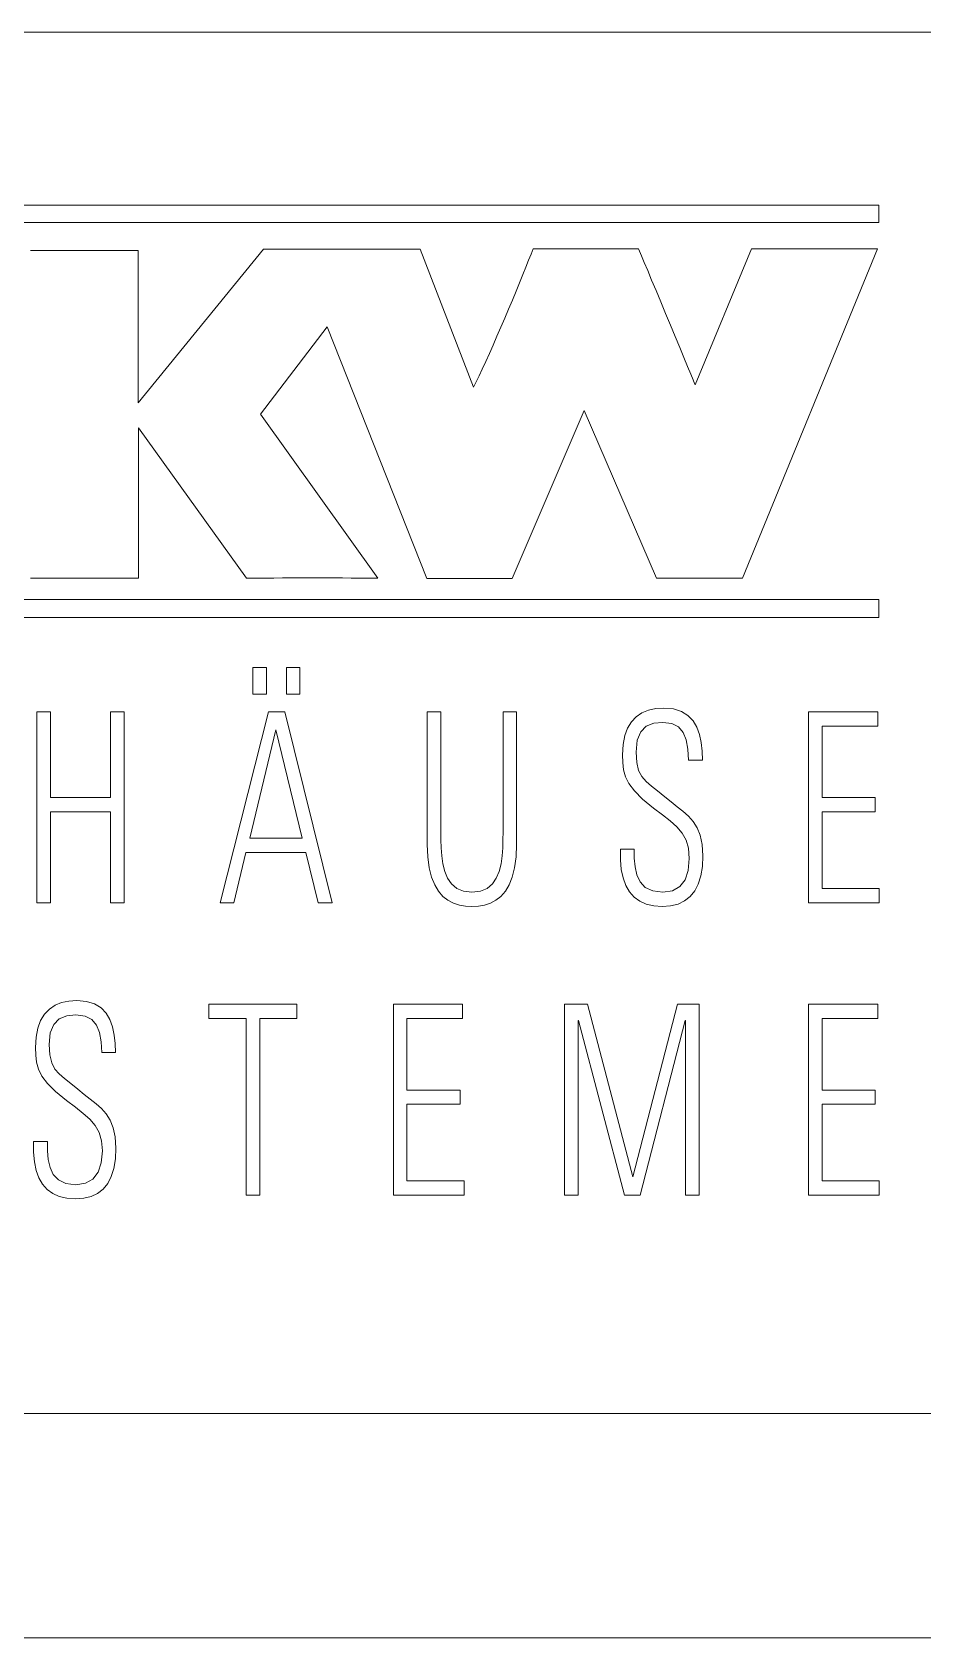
# Model space of a CAD drawing. Header units: millimetres. Extents: x 0 to 594, y 0 to 420.
# Drawn here: x 470.22 to 489.28, y 0.2 to 34.55 of the extents above; entities that cross this region are included whole.
import ezdxf

# ---------------------------------------------------------------- set-up
doc = ezdxf.new("R2010")
doc.units = ezdxf.units.MM
doc.linetypes.add('SLD-Durchgehend', pattern=[0])

msp = doc.modelspace()

# ---------------------------------------------------------------- linework, layer by layer
at = {"color": 7, "linetype": 'SLD-Durchgehend', "lineweight": 0}
for p, q in [((458.59875, 34.55), (492.59875, 34.55)), ((462.46125, 30.85), (488.33625, 30.85)), ((462.46125, 30.85), (488.33625, 30.85)), ((488.33625, 30.85), (488.33625, 30.475)), ((488.33625, 30.85), (488.33625, 30.475)), ((488.33625, 30.475), (462.46125, 30.475)), ((488.33625, 30.475), (462.46125, 30.475)), ((472.49125, 26.62), (475.17125, 29.91)), ((472.49125, 26.62), (475.17125, 29.91)), ((475.17125, 29.91), (478.52625, 29.91)), ((475.17125, 29.91), (478.52625, 29.91)), ((478.52625, 29.91), (479.66625, 26.955)), ((478.52625, 29.91), (479.66625, 26.955)), ((480.89696, 29.80177), (480.94125, 29.915)), ((480.89696, 29.80177), (480.94125, 29.915)), ((480.94125, 29.915), (483.19625, 29.915)), ((480.94125, 29.915), (483.19625, 29.915)), ((483.19625, 29.915), (483.2177, 29.86409)), ((483.19625, 29.915), (483.2177, 29.86409)), ((484.40625, 27.005), (485.61125, 29.915)), ((484.40625, 27.005), (485.61125, 29.915)), ((488.30625, 29.915), (485.42125, 22.87)), ((488.30625, 29.915), (485.42125, 22.87)), ((485.61125, 29.915), (488.30625, 29.915)), ((485.61125, 29.915), (488.30625, 29.915)), ((470.19125, 29.875), (472.49125, 29.875)), ((470.19125, 29.875), (472.49125, 29.875)), ((472.49125, 29.875), (472.49125, 29.67253)), ((472.49125, 29.875), (472.49125, 29.67253)), ((472.49125, 29.67253), (472.49125, 29.47901)), ((472.49125, 29.67253), (472.49125, 29.47901)), ((480.78535, 29.52282), (480.84469, 29.67028)), ((480.78535, 29.52282), (480.84469, 29.67028)), ((480.84469, 29.67028), (480.89696, 29.80177)), ((480.84469, 29.67028), (480.89696, 29.80177)), ((483.2177, 29.86409), (483.25904, 29.76517)), ((483.2177, 29.86409), (483.25904, 29.76517)), ((483.25904, 29.76517), (483.31754, 29.62485)), ((483.25904, 29.76517), (483.31754, 29.62485)), ((483.31754, 29.62485), (483.39046, 29.4497)), ((483.31754, 29.62485), (483.39046, 29.4497)), ((472.49125, 29.47901), (472.49125, 29.29322)), ((472.49125, 29.47901), (472.49125, 29.29322)), ((472.49125, 29.29322), (472.49125, 29.11394)), ((472.49125, 29.29322), (472.49125, 29.11394)), ((480.64911, 29.18918), (480.71985, 29.36169)), ((480.64911, 29.18918), (480.71985, 29.36169)), ((480.71985, 29.36169), (480.78535, 29.52282)), ((480.71985, 29.36169), (480.78535, 29.52282)), ((483.39046, 29.4497), (483.47507, 29.24633)), ((483.39046, 29.4497), (483.47507, 29.24633)), ((483.47507, 29.24633), (483.56864, 29.02134)), ((483.47507, 29.24633), (483.56864, 29.02134)), ((472.49125, 29.11394), (472.49125, 28.93995)), ((472.49125, 29.11394), (472.49125, 28.93995)), ((472.49125, 28.93995), (472.49125, 28.77003)), ((472.49125, 28.93995), (472.49125, 28.77003)), ((480.49552, 28.81921), (480.57403, 29.00759)), ((480.49552, 28.81921), (480.57403, 29.00759)), ((480.57403, 29.00759), (480.64911, 29.18918)), ((480.57403, 29.00759), (480.64911, 29.18918)), ((483.56864, 29.02134), (483.66841, 28.78131)), ((483.56864, 29.02134), (483.66841, 28.78131)), ((472.49125, 28.77003), (472.49125, 28.60295)), ((472.49125, 28.77003), (472.49125, 28.60295)), ((472.49125, 28.60295), (472.49125, 28.4375)), ((472.49125, 28.60295), (472.49125, 28.4375)), ((480.33188, 28.43125), (480.4145, 28.62633)), ((480.33188, 28.43125), (480.4145, 28.62633)), ((480.4145, 28.62633), (480.49552, 28.81921)), ((480.4145, 28.62633), (480.49552, 28.81921)), ((483.66841, 28.78131), (483.77167, 28.53284)), ((483.66841, 28.78131), (483.77167, 28.53284)), ((483.77167, 28.53284), (483.87568, 28.28252)), ((483.77167, 28.53284), (483.87568, 28.28252)), ((472.49125, 28.4375), (472.49125, 28.27245)), ((472.49125, 28.4375), (472.49125, 28.27245)), ((472.49125, 28.27245), (472.49125, 28.10658)), ((472.49125, 28.27245), (472.49125, 28.10658)), ((476.53125, 28.245), (475.11125, 26.375)), ((476.53125, 28.245), (475.11125, 26.375)), ((478.66625, 22.86), (476.53125, 28.245)), ((478.66625, 22.86), (476.53125, 28.245)), ((480.16545, 28.04366), (480.24856, 28.23626)), ((480.16545, 28.04366), (480.24856, 28.23626)), ((480.24856, 28.23626), (480.33188, 28.43125)), ((480.24856, 28.23626), (480.33188, 28.43125)), ((483.87568, 28.28252), (483.97769, 28.03696)), ((483.87568, 28.28252), (483.97769, 28.03696)), ((472.49125, 28.10658), (472.49125, 27.93867)), ((472.49125, 28.10658), (472.49125, 27.93867)), ((472.49125, 27.93867), (472.49125, 27.7675)), ((472.49125, 27.93867), (472.49125, 27.7675)), ((480.00353, 27.67479), (480.08347, 27.85574)), ((480.00353, 27.67479), (480.08347, 27.85574)), ((480.08347, 27.85574), (480.16545, 28.04366)), ((480.08347, 27.85574), (480.16545, 28.04366)), ((483.97769, 28.03696), (484.07498, 27.80274)), ((483.97769, 28.03696), (484.07498, 27.80274)), ((472.49125, 27.7675), (472.49125, 27.59185)), ((472.49125, 27.7675), (472.49125, 27.59185)), ((472.49125, 27.59185), (472.49125, 27.41049)), ((472.49125, 27.59185), (472.49125, 27.41049)), ((479.85341, 27.34301), (479.92654, 27.50312)), ((479.85341, 27.34301), (479.92654, 27.50312)), ((479.92654, 27.50312), (480.00353, 27.67479)), ((479.92654, 27.50312), (480.00353, 27.67479)), ((484.07498, 27.80274), (484.1648, 27.58647)), ((484.07498, 27.80274), (484.1648, 27.58647)), ((484.1648, 27.58647), (484.24443, 27.39472)), ((484.1648, 27.58647), (484.24443, 27.39472)), ((472.49125, 27.41049), (472.49125, 27.22221)), ((472.49125, 27.41049), (472.49125, 27.22221)), ((472.49125, 27.22221), (472.49125, 27.02579)), ((472.49125, 27.22221), (472.49125, 27.02579)), ((479.72235, 27.06665), (479.78504, 27.19675)), ((479.72235, 27.06665), (479.78504, 27.19675)), ((479.78504, 27.19675), (479.85341, 27.34301)), ((479.78504, 27.19675), (479.85341, 27.34301)), ((484.24443, 27.39472), (484.31112, 27.23411)), ((484.24443, 27.39472), (484.31112, 27.23411)), ((484.31112, 27.23411), (484.36215, 27.11122)), ((484.31112, 27.23411), (484.36215, 27.11122)), ((472.49125, 27.02579), (472.49125, 26.82)), ((472.49125, 27.02579), (472.49125, 26.82)), ((472.49125, 26.82), (472.49459, 26.75926)), ((472.49125, 26.82), (472.49459, 26.75926)), ((479.66625, 26.955), (479.72235, 27.06665)), ((479.66625, 26.955), (479.72235, 27.06665)), ((484.36215, 27.11122), (484.39477, 27.03265)), ((484.36215, 27.11122), (484.39477, 27.03265)), ((484.39477, 27.03265), (484.40625, 27.005)), ((484.39477, 27.03265), (484.40625, 27.005)), ((472.49459, 26.68074), (472.49125, 26.62)), ((472.49459, 26.68074), (472.49125, 26.62)), ((472.49459, 26.75926), (472.49459, 26.68074)), ((472.49459, 26.75926), (472.49459, 26.68074)), ((482.03125, 26.455), (480.49125, 22.86)), ((482.03125, 26.455), (480.49125, 22.86)), ((483.58125, 22.87), (482.03125, 26.455)), ((483.58125, 22.87), (482.03125, 26.455)), ((475.11125, 26.375), (477.62125, 22.87)), ((475.11125, 26.375), (477.62125, 22.87)), ((474.80625, 22.87), (472.49625, 26.085)), ((472.49625, 26.085), (472.49625, 26.02166)), ((474.80625, 22.87), (472.49625, 26.085)), ((472.49625, 26.085), (472.49625, 26.02166)), ((472.49625, 26.02166), (472.49625, 25.87833)), ((472.49625, 26.02166), (472.49625, 25.87833)), ((472.49625, 25.87833), (472.49625, 25.725)), ((472.49625, 25.87833), (472.49625, 25.725)), ((472.49625, 25.725), (472.49625, 22.87)), ((472.49625, 25.725), (472.49625, 22.87)), ((472.49625, 22.87), (470.19125, 22.87)), ((472.49625, 22.87), (470.19125, 22.87)), ((475.00582, 22.87093), (474.80625, 22.87)), ((475.00582, 22.87093), (474.80625, 22.87)), ((475.20096, 22.87173), (475.00582, 22.87093)), ((475.20096, 22.87173), (475.00582, 22.87093)), ((475.39229, 22.8724), (475.20096, 22.87173)), ((475.39229, 22.8724), (475.20096, 22.87173)), ((475.58045, 22.87293), (475.39229, 22.8724)), ((475.58045, 22.87293), (475.39229, 22.8724)), ((475.76607, 22.87333), (475.58045, 22.87293)), ((475.76607, 22.87333), (475.58045, 22.87293)), ((475.94977, 22.8736), (475.76607, 22.87333)), ((475.94977, 22.8736), (475.76607, 22.87333)), ((476.1322, 22.87373), (475.94977, 22.8736)), ((476.1322, 22.87373), (475.94977, 22.8736)), ((476.31397, 22.87373), (476.1322, 22.87373)), ((476.31397, 22.87373), (476.1322, 22.87373)), ((476.49573, 22.8736), (476.31397, 22.87373)), ((476.49573, 22.8736), (476.31397, 22.87373)), ((476.6781, 22.87333), (476.49573, 22.8736)), ((476.6781, 22.87333), (476.49573, 22.8736)), ((476.86172, 22.87293), (476.6781, 22.87333)), ((476.86172, 22.87293), (476.6781, 22.87333)), ((477.04721, 22.8724), (476.86172, 22.87293)), ((477.04721, 22.8724), (476.86172, 22.87293)), ((477.23521, 22.87173), (477.04721, 22.8724)), ((477.23521, 22.87173), (477.04721, 22.8724)), ((477.42635, 22.87093), (477.23521, 22.87173)), ((477.42635, 22.87093), (477.23521, 22.87173)), ((477.62125, 22.87), (477.42635, 22.87093)), ((477.62125, 22.87), (477.42635, 22.87093)), ((480.49125, 22.86), (478.66625, 22.86)), ((480.49125, 22.86), (478.66625, 22.86)), ((485.42125, 22.87), (483.58125, 22.87)), ((485.42125, 22.87), (483.58125, 22.87)), ((462.46125, 22.41), (488.33625, 22.41)), ((462.46125, 22.41), (488.33625, 22.41)), ((488.33625, 22.41), (488.33625, 22.03)), ((488.33625, 22.41), (488.33625, 22.03)), ((488.33625, 22.03), (462.46125, 22.03)), ((488.33625, 22.03), (462.46125, 22.03)), ((475.23625, 20.955), (474.94625, 20.955)), ((474.94625, 20.955), (474.94625, 20.385)), ((475.23625, 20.955), (474.94625, 20.955)), ((474.94625, 20.955), (474.94625, 20.385)), ((475.23625, 20.385), (475.23625, 20.955)), ((475.23625, 20.385), (475.23625, 20.955)), ((475.95125, 20.955), (475.66125, 20.955)), ((475.66125, 20.955), (475.66125, 20.385)), ((475.95125, 20.955), (475.66125, 20.955)), ((475.66125, 20.955), (475.66125, 20.385)), ((475.95125, 20.385), (475.95125, 20.955)), ((475.95125, 20.385), (475.95125, 20.955)), ((474.94625, 20.385), (475.23625, 20.385)), ((474.94625, 20.385), (475.23625, 20.385)), ((475.66125, 20.385), (475.95125, 20.385)), ((475.66125, 20.385), (475.95125, 20.385)), ((470.61625, 20.01), (470.32625, 20.01)), ((470.32625, 20.01), (470.32625, 15.925)), ((470.61625, 20.01), (470.32625, 20.01)), ((470.32625, 20.01), (470.32625, 15.925)), ((470.61625, 18.175), (470.61625, 20.01)), ((470.61625, 18.175), (470.61625, 20.01)), ((472.19125, 20.01), (471.90125, 20.01)), ((471.90125, 20.01), (471.90125, 18.175)), ((472.19125, 20.01), (471.90125, 20.01)), ((471.90125, 20.01), (471.90125, 18.175)), ((472.19125, 15.925), (472.19125, 20.01)), ((472.19125, 15.925), (472.19125, 20.01)), ((475.28125, 20.01), (474.24625, 15.925)), ((475.28125, 20.01), (474.24625, 15.925)), ((475.62625, 20.01), (475.28125, 20.01)), ((475.62625, 20.01), (475.28125, 20.01)), ((476.64125, 15.925), (475.62625, 20.01)), ((476.64125, 15.925), (475.62625, 20.01)), ((478.96625, 20.01), (478.67625, 20.01)), ((478.67625, 20.01), (478.67625, 17.175)), ((478.96625, 20.01), (478.67625, 20.01)), ((478.67625, 20.01), (478.67625, 17.175)), ((478.96625, 17.44), (478.96625, 20.01)), ((478.96625, 17.44), (478.96625, 20.01)), ((480.58625, 20.01), (480.29625, 20.01)), ((480.29625, 20.01), (480.29625, 17.44)), ((480.58625, 20.01), (480.29625, 20.01)), ((480.29625, 20.01), (480.29625, 17.44)), ((480.58625, 17.175), (480.58625, 20.01)), ((480.58625, 17.175), (480.58625, 20.01)), ((483.26792, 19.9874), (483.14539, 19.90509)), ((483.26792, 19.9874), (483.14539, 19.90509)), ((483.40823, 20.04503), (483.26792, 19.9874)), ((483.40823, 20.04503), (483.26792, 19.9874)), ((483.56483, 20.07891), (483.40823, 20.04503)), ((483.56483, 20.07891), (483.40823, 20.04503)), ((483.73625, 20.09), (483.56483, 20.07891)), ((483.73625, 20.09), (483.56483, 20.07891)), ((483.94364, 20.07118), (483.73625, 20.09)), ((483.94364, 20.07118), (483.73625, 20.09)), ((484.11461, 20.01727), (483.94364, 20.07118)), ((484.11461, 20.01727), (483.94364, 20.07118)), ((484.25236, 19.93203), (484.11461, 20.01727)), ((484.25236, 19.93203), (484.11461, 20.01727)), ((484.36012, 19.81927), (484.25236, 19.93203)), ((484.36012, 19.81927), (484.25236, 19.93203)), ((486.83125, 20.01), (486.83125, 15.925)), ((488.31125, 20.01), (486.83125, 20.01)), ((486.83125, 20.01), (486.83125, 15.925)), ((488.31125, 20.01), (486.83125, 20.01)), ((488.31125, 19.705), (488.31125, 20.01)), ((488.31125, 19.705), (488.31125, 20.01)), ((474.88125, 17.305), (475.43874, 19.62536)), ((474.88125, 17.305), (475.43874, 19.62536)), ((475.43874, 19.62536), (476.00125, 17.305)), ((475.43874, 19.62536), (476.00125, 17.305)), ((482.95959, 19.66259), (482.89928, 19.50052)), ((482.95959, 19.66259), (482.89928, 19.50052)), ((483.04212, 19.79713), (482.95959, 19.66259)), ((483.04212, 19.79713), (482.95959, 19.66259)), ((483.14539, 19.90509), (483.04212, 19.79713)), ((483.14539, 19.90509), (483.04212, 19.79713)), ((483.16697, 19.40036), (483.24141, 19.58088)), ((483.16697, 19.40036), (483.24141, 19.58088)), ((483.24141, 19.58088), (483.36049, 19.69972)), ((483.24141, 19.58088), (483.36049, 19.69972)), ((483.36049, 19.69972), (483.52013, 19.76504)), ((483.36049, 19.69972), (483.52013, 19.76504)), ((483.52013, 19.76504), (483.71625, 19.785)), ((483.52013, 19.76504), (483.71625, 19.785)), ((483.71625, 19.785), (483.90908, 19.76007)), ((483.71625, 19.785), (483.90908, 19.76007)), ((483.90908, 19.76007), (484.05218, 19.68722)), ((483.90908, 19.76007), (484.05218, 19.68722)), ((484.05218, 19.68722), (484.1525, 19.56937)), ((484.05218, 19.68722), (484.1525, 19.56937)), ((484.44109, 19.68276), (484.36012, 19.81927)), ((484.44109, 19.68276), (484.36012, 19.81927)), ((484.49847, 19.52629), (484.44109, 19.68276)), ((484.49847, 19.52629), (484.44109, 19.68276)), ((487.12125, 18.175), (487.12125, 19.705)), ((487.12125, 19.705), (488.31125, 19.705)), ((487.12125, 18.175), (487.12125, 19.705)), ((487.12125, 19.705), (488.31125, 19.705)), ((482.86267, 19.30997), (482.85125, 19.09)), ((482.86267, 19.30997), (482.85125, 19.09)), ((482.89928, 19.50052), (482.86267, 19.30997)), ((482.89928, 19.50052), (482.86267, 19.30997)), ((483.14125, 19.15), (483.16697, 19.40036)), ((483.14125, 19.15), (483.16697, 19.40036)), ((484.1525, 19.56937), (484.21699, 19.40944)), ((484.1525, 19.56937), (484.21699, 19.40944)), ((484.21699, 19.40944), (484.2526, 19.21034)), ((484.21699, 19.40944), (484.2526, 19.21034)), ((484.53549, 19.35365), (484.49847, 19.52629)), ((484.53549, 19.35365), (484.49847, 19.52629)), ((484.55535, 19.16863), (484.53549, 19.35365)), ((484.55535, 19.16863), (484.53549, 19.35365)), ((482.85125, 19.09), (482.85634, 18.9232)), ((482.85125, 19.09), (482.85634, 18.9232)), ((482.85634, 18.9232), (482.8742, 18.76953)), ((482.85634, 18.9232), (482.8742, 18.76953)), ((483.15564, 18.92392), (483.14125, 19.15)), ((483.15564, 18.92392), (483.14125, 19.15)), ((483.19758, 18.75382), (483.15564, 18.92392)), ((483.19758, 18.75382), (483.15564, 18.92392)), ((484.2526, 19.21034), (484.26625, 18.975)), ((484.2526, 19.21034), (484.26625, 18.975)), ((484.26625, 18.975), (484.56125, 18.975)), ((484.26625, 18.975), (484.56125, 18.975)), ((484.56125, 18.975), (484.55535, 19.16863)), ((484.56125, 18.975), (484.55535, 19.16863)), ((482.8742, 18.76953), (482.91514, 18.62189)), ((482.8742, 18.76953), (482.91514, 18.62189)), ((482.91514, 18.62189), (482.9895, 18.4732)), ((482.91514, 18.62189), (482.9895, 18.4732)), ((483.26523, 18.62404), (483.19758, 18.75382)), ((483.26523, 18.62404), (483.19758, 18.75382)), ((483.35676, 18.51892), (483.26523, 18.62404)), ((483.35676, 18.51892), (483.26523, 18.62404)), ((482.9895, 18.4732), (483.10759, 18.31638)), ((482.9895, 18.4732), (483.10759, 18.31638)), ((483.10759, 18.31638), (483.27974, 18.14434)), ((483.10759, 18.31638), (483.27974, 18.14434)), ((483.47033, 18.42281), (483.35676, 18.51892)), ((483.47033, 18.42281), (483.35676, 18.51892)), ((483.60411, 18.32006), (483.47033, 18.42281)), ((483.60411, 18.32006), (483.47033, 18.42281)), ((483.75625, 18.195), (483.60411, 18.32006)), ((483.75625, 18.195), (483.60411, 18.32006)), ((471.90125, 18.175), (470.61625, 18.175)), ((471.90125, 18.175), (470.61625, 18.175)), ((470.61625, 15.925), (470.61625, 17.87)), ((470.61625, 17.87), (471.90125, 17.87)), ((470.61625, 15.925), (470.61625, 17.87)), ((470.61625, 17.87), (471.90125, 17.87)), ((471.90125, 17.87), (471.90125, 15.925)), ((471.90125, 17.87), (471.90125, 15.925)), ((483.27974, 18.14434), (483.51625, 17.95)), ((483.27974, 18.14434), (483.51625, 17.95)), ((483.51625, 17.95), (483.70662, 17.80622)), ((483.51625, 17.95), (483.70662, 17.80622)), ((483.88955, 18.08166), (483.75625, 18.195)), ((483.88955, 18.08166), (483.75625, 18.195)), ((484.02042, 17.97976), (483.88955, 18.08166)), ((484.02042, 17.97976), (483.88955, 18.08166)), ((484.14533, 17.88148), (484.02042, 17.97976)), ((484.14533, 17.88148), (484.02042, 17.97976)), ((484.26072, 17.779), (484.14533, 17.88148)), ((484.26072, 17.779), (484.14533, 17.88148)), ((488.25625, 18.175), (487.12125, 18.175)), ((488.25625, 18.175), (487.12125, 18.175)), ((487.12125, 16.23), (487.12125, 17.87)), ((487.12125, 17.87), (488.25625, 17.87)), ((487.12125, 16.23), (487.12125, 17.87)), ((487.12125, 17.87), (488.25625, 17.87)), ((488.25625, 17.87), (488.25625, 18.175)), ((488.25625, 17.87), (488.25625, 18.175)), ((483.70662, 17.80622), (483.87345, 17.67653)), ((483.70662, 17.80622), (483.87345, 17.67653)), ((483.87345, 17.67653), (484.01466, 17.55051)), ((483.87345, 17.67653), (484.01466, 17.55051)), ((484.01466, 17.55051), (484.12815, 17.41775)), ((484.01466, 17.55051), (484.12815, 17.41775)), ((484.36308, 17.66451), (484.26072, 17.779)), ((484.36308, 17.66451), (484.26072, 17.779)), ((484.44885, 17.53018), (484.36308, 17.66451)), ((484.44885, 17.53018), (484.36308, 17.66451)), ((484.51449, 17.3682), (484.44885, 17.53018)), ((484.51449, 17.3682), (484.44885, 17.53018)), ((476.00125, 17.305), (474.88125, 17.305)), ((476.00125, 17.305), (474.88125, 17.305)), ((478.96692, 17.27509), (478.96625, 17.44)), ((478.96692, 17.27509), (478.96625, 17.44)), ((478.97157, 17.10232), (478.96692, 17.27509)), ((478.97157, 17.10232), (478.96692, 17.27509)), ((480.29559, 17.27509), (480.29093, 17.10232)), ((480.29559, 17.27509), (480.29093, 17.10232)), ((480.29625, 17.44), (480.29559, 17.27509)), ((480.29625, 17.44), (480.29559, 17.27509)), ((484.12815, 17.41775), (484.21181, 17.26785)), ((484.12815, 17.41775), (484.21181, 17.26785)), ((484.21181, 17.26785), (484.26354, 17.09041)), ((484.21181, 17.26785), (484.26354, 17.09041)), ((484.55647, 17.17075), (484.51449, 17.3682)), ((484.55647, 17.17075), (484.51449, 17.3682)), ((474.53625, 15.925), (474.79625, 17)), ((474.53625, 15.925), (474.79625, 17)), ((474.79625, 17), (476.07625, 17)), ((474.79625, 17), (476.07625, 17)), ((476.07625, 17), (476.34125, 15.925)), ((476.07625, 17), (476.34125, 15.925)), ((478.67625, 17.175), (478.687, 16.90623)), ((478.67625, 17.175), (478.687, 16.90623)), ((478.687, 16.90623), (478.7181, 16.67386)), ((478.687, 16.90623), (478.7181, 16.67386)), ((478.98421, 16.92763), (478.97157, 17.10232)), ((478.98421, 16.92763), (478.97157, 17.10232)), ((479.00881, 16.75696), (478.98421, 16.92763)), ((479.00881, 16.75696), (478.98421, 16.92763)), ((480.2783, 16.92763), (480.25369, 16.75696)), ((480.2783, 16.92763), (480.25369, 16.75696)), ((480.29093, 17.10232), (480.2783, 16.92763)), ((480.29093, 17.10232), (480.2783, 16.92763)), ((480.5444, 16.67386), (480.5755, 16.90623)), ((480.5444, 16.67386), (480.5755, 16.90623)), ((480.5755, 16.90623), (480.58625, 17.175)), ((480.5755, 16.90623), (480.58625, 17.175)), ((483.10125, 17.075), (482.80625, 17.075)), ((482.80625, 17.075), (482.80674, 16.84616)), ((483.10125, 17.075), (482.80625, 17.075)), ((482.80625, 17.075), (482.80674, 16.84616)), ((482.80674, 16.84616), (482.82637, 16.63988)), ((482.80674, 16.84616), (482.82637, 16.63988)), ((483.10462, 16.88049), (483.10125, 17.075)), ((483.10462, 16.88049), (483.10125, 17.075)), ((483.12084, 16.69264), (483.10462, 16.88049)), ((483.12084, 16.69264), (483.10462, 16.88049)), ((484.28125, 16.875), (484.25897, 16.61912)), ((484.28125, 16.875), (484.25897, 16.61912)), ((484.26354, 17.09041), (484.28125, 16.875)), ((484.26354, 17.09041), (484.28125, 16.875)), ((484.57125, 16.93), (484.55647, 17.17075)), ((484.57125, 16.93), (484.55647, 17.17075)), ((484.56018, 16.70053), (484.57125, 16.93)), ((484.56018, 16.70053), (484.57125, 16.93)), ((478.7181, 16.67386), (478.76784, 16.47562)), ((478.7181, 16.67386), (478.76784, 16.47562)), ((479.04938, 16.59625), (479.00881, 16.75696)), ((479.04938, 16.59625), (479.00881, 16.75696)), ((479.10989, 16.45144), (479.04938, 16.59625)), ((479.10989, 16.45144), (479.04938, 16.59625)), ((480.21313, 16.59625), (480.15261, 16.45144)), ((480.21313, 16.59625), (480.15261, 16.45144)), ((480.25369, 16.75696), (480.21313, 16.59625)), ((480.25369, 16.75696), (480.21313, 16.59625)), ((480.49466, 16.47562), (480.5444, 16.67386)), ((480.49466, 16.47562), (480.5444, 16.67386)), ((482.82637, 16.63988), (482.86538, 16.45652)), ((482.82637, 16.63988), (482.86538, 16.45652)), ((483.15911, 16.51991), (483.12084, 16.69264)), ((483.15911, 16.51991), (483.12084, 16.69264)), ((483.2286, 16.3708), (483.15911, 16.51991)), ((483.2286, 16.3708), (483.15911, 16.51991)), ((484.25897, 16.61912), (484.19181, 16.41676)), ((484.25897, 16.61912), (484.19181, 16.41676)), ((484.47236, 16.32426), (484.52714, 16.49867)), ((484.47236, 16.32426), (484.52714, 16.49867)), ((484.52714, 16.49867), (484.56018, 16.70053)), ((484.52714, 16.49867), (484.56018, 16.70053)), ((478.76784, 16.47562), (478.83451, 16.30923)), ((478.76784, 16.47562), (478.83451, 16.30923)), ((478.83451, 16.30923), (478.91639, 16.17241)), ((478.83451, 16.30923), (478.91639, 16.17241)), ((478.91639, 16.17241), (479.01177, 16.06288)), ((478.91639, 16.17241), (479.01177, 16.06288)), ((479.19435, 16.32847), (479.10989, 16.45144)), ((479.19435, 16.32847), (479.10989, 16.45144)), ((479.30673, 16.23328), (479.19435, 16.32847)), ((479.30673, 16.23328), (479.19435, 16.32847)), ((479.45104, 16.17181), (479.30673, 16.23328)), ((479.45104, 16.17181), (479.30673, 16.23328)), ((479.63125, 16.15), (479.45104, 16.17181)), ((479.63125, 16.15), (479.45104, 16.17181)), ((479.81147, 16.17181), (479.63125, 16.15)), ((479.81147, 16.17181), (479.63125, 16.15)), ((479.95577, 16.23328), (479.81147, 16.17181)), ((479.95577, 16.23328), (479.81147, 16.17181)), ((480.06816, 16.32847), (479.95577, 16.23328)), ((480.06816, 16.32847), (479.95577, 16.23328)), ((480.15261, 16.45144), (480.06816, 16.32847)), ((480.15261, 16.45144), (480.06816, 16.32847)), ((480.25073, 16.06288), (480.34611, 16.17241)), ((480.25073, 16.06288), (480.34611, 16.17241)), ((480.34611, 16.17241), (480.428, 16.30923)), ((480.34611, 16.17241), (480.428, 16.30923)), ((480.428, 16.30923), (480.49466, 16.47562)), ((480.428, 16.30923), (480.49466, 16.47562)), ((482.86538, 16.45652), (482.92401, 16.29644)), ((482.86538, 16.45652), (482.92401, 16.29644)), ((482.92401, 16.29644), (483.0025, 16.16)), ((482.92401, 16.29644), (483.0025, 16.16)), ((483.0025, 16.16), (483.10109, 16.04756)), ((483.0025, 16.16), (483.10109, 16.04756)), ((483.3385, 16.25379), (483.2286, 16.3708)), ((483.3385, 16.25379), (483.2286, 16.3708)), ((483.49799, 16.17736), (483.3385, 16.25379)), ((483.49799, 16.17736), (483.3385, 16.25379)), ((483.71625, 16.15), (483.49799, 16.17736)), ((483.71625, 16.15), (483.49799, 16.17736)), ((483.92093, 16.18028), (483.71625, 16.15)), ((483.92093, 16.18028), (483.71625, 16.15)), ((484.07929, 16.26984), (483.92093, 16.18028)), ((484.07929, 16.26984), (483.92093, 16.18028)), ((484.19181, 16.41676), (484.07929, 16.26984)), ((484.19181, 16.41676), (484.07929, 16.26984)), ((484.29862, 16.05712), (484.39611, 16.17713)), ((484.29862, 16.05712), (484.39611, 16.17713)), ((484.39611, 16.17713), (484.47236, 16.32426)), ((484.39611, 16.17713), (484.47236, 16.32426)), ((488.34125, 16.23), (487.12125, 16.23)), ((488.34125, 16.23), (487.12125, 16.23)), ((488.34125, 15.925), (488.34125, 16.23)), ((488.34125, 15.925), (488.34125, 16.23)), ((470.32625, 15.925), (470.61625, 15.925)), ((470.32625, 15.925), (470.61625, 15.925)), ((471.90125, 15.925), (472.19125, 15.925)), ((471.90125, 15.925), (472.19125, 15.925)), ((474.24625, 15.925), (474.53625, 15.925)), ((474.24625, 15.925), (474.53625, 15.925)), ((476.34125, 15.925), (476.64125, 15.925)), ((476.34125, 15.925), (476.64125, 15.925)), ((479.01177, 16.06288), (479.11895, 15.97837)), ((479.01177, 16.06288), (479.11895, 15.97837)), ((479.11895, 15.97837), (479.23619, 15.91661)), ((479.11895, 15.97837), (479.23619, 15.91661)), ((479.23619, 15.91661), (479.3618, 15.87531)), ((479.23619, 15.91661), (479.3618, 15.87531)), ((479.3618, 15.87531), (479.49406, 15.8522)), ((479.3618, 15.87531), (479.49406, 15.8522)), ((479.49406, 15.8522), (479.63125, 15.845)), ((479.49406, 15.8522), (479.63125, 15.845)), ((479.63125, 15.845), (479.76845, 15.8522)), ((479.63125, 15.845), (479.76845, 15.8522)), ((479.76845, 15.8522), (479.9007, 15.87531)), ((479.76845, 15.8522), (479.9007, 15.87531)), ((479.9007, 15.87531), (480.02631, 15.91661)), ((479.9007, 15.87531), (480.02631, 15.91661)), ((480.02631, 15.91661), (480.14356, 15.97837)), ((480.02631, 15.91661), (480.14356, 15.97837)), ((480.14356, 15.97837), (480.25073, 16.06288)), ((480.14356, 15.97837), (480.25073, 16.06288)), ((483.10109, 16.04756), (483.22002, 15.95948)), ((483.10109, 16.04756), (483.22002, 15.95948)), ((483.22002, 15.95948), (483.35953, 15.89612)), ((483.22002, 15.95948), (483.35953, 15.89612)), ((483.35953, 15.89612), (483.51986, 15.85784)), ((483.35953, 15.89612), (483.51986, 15.85784)), ((483.51986, 15.85784), (483.70125, 15.845)), ((483.51986, 15.85784), (483.70125, 15.845)), ((483.70125, 15.845), (483.88121, 15.85817)), ((483.70125, 15.845), (483.88121, 15.85817)), ((483.88121, 15.85817), (484.04092, 15.89781)), ((483.88121, 15.85817), (484.04092, 15.89781)), ((484.04092, 15.89781), (484.18014, 15.96407)), ((484.04092, 15.89781), (484.18014, 15.96407)), ((484.18014, 15.96407), (484.29862, 16.05712)), ((484.18014, 15.96407), (484.29862, 16.05712)), ((486.83125, 15.925), (488.34125, 15.925)), ((486.83125, 15.925), (488.34125, 15.925)), ((470.85524, 13.78998), (470.71514, 13.73222)), ((470.85524, 13.78998), (470.71514, 13.73222)), ((471.01115, 13.82391), (470.85524, 13.78998)), ((471.01115, 13.82391), (470.85524, 13.78998)), ((471.18125, 13.835), (471.01115, 13.82391)), ((471.18125, 13.835), (471.01115, 13.82391)), ((471.38864, 13.81602), (471.18125, 13.835)), ((471.38864, 13.81602), (471.18125, 13.835)), ((471.55961, 13.76169), (471.38864, 13.81602)), ((471.55961, 13.76169), (471.38864, 13.81602)), ((471.69736, 13.67592), (471.55961, 13.76169)), ((471.69736, 13.67592), (471.55961, 13.76169)), ((475.88625, 13.755), (474.00125, 13.755)), ((474.00125, 13.755), (474.00125, 13.45)), ((475.88625, 13.755), (474.00125, 13.755)), ((474.00125, 13.755), (474.00125, 13.45)), ((475.88625, 13.45), (475.88625, 13.755)), ((475.88625, 13.45), (475.88625, 13.755)), ((477.95125, 13.755), (477.95125, 9.67)), ((479.43125, 13.755), (477.95125, 13.755)), ((477.95125, 13.755), (477.95125, 9.67)), ((479.43125, 13.755), (477.95125, 13.755)), ((479.43125, 13.45), (479.43125, 13.755)), ((479.43125, 13.45), (479.43125, 13.755)), ((482.10625, 13.755), (481.61125, 13.755)), ((481.61125, 13.755), (481.61125, 9.67)), ((482.10625, 13.755), (481.61125, 13.755)), ((481.61125, 13.755), (481.61125, 9.67)), ((483.07125, 10.065), (482.10625, 13.755)), ((483.07125, 10.065), (482.10625, 13.755)), ((484.03125, 13.755), (483.07625, 10.065)), ((484.03125, 13.755), (483.07625, 10.065)), ((484.49125, 13.755), (484.03125, 13.755)), ((484.49125, 13.755), (484.03125, 13.755)), ((484.49125, 9.67), (484.49125, 13.755)), ((484.49125, 9.67), (484.49125, 13.755)), ((486.83125, 13.755), (486.83125, 9.67)), ((488.31125, 13.755), (486.83125, 13.755)), ((486.83125, 13.755), (486.83125, 9.67)), ((488.31125, 13.755), (486.83125, 13.755)), ((488.31125, 13.45), (488.31125, 13.755)), ((488.31125, 13.45), (488.31125, 13.755)), ((470.4057, 13.40611), (470.34485, 13.24317)), ((470.4057, 13.40611), (470.34485, 13.24317)), ((470.48876, 13.54127), (470.4057, 13.40611)), ((470.48876, 13.54127), (470.4057, 13.40611)), ((470.59245, 13.64965), (470.48876, 13.54127)), ((470.59245, 13.64965), (470.48876, 13.54127)), ((470.71514, 13.73222), (470.59245, 13.64965)), ((470.71514, 13.73222), (470.59245, 13.64965)), ((470.68641, 13.32412), (470.80549, 13.44148)), ((470.68641, 13.32412), (470.80549, 13.44148)), ((470.80549, 13.44148), (470.96513, 13.50556)), ((470.80549, 13.44148), (470.96513, 13.50556)), ((470.96513, 13.50556), (471.16125, 13.525)), ((470.96513, 13.50556), (471.16125, 13.525)), ((471.16125, 13.525), (471.35581, 13.50009)), ((471.16125, 13.525), (471.35581, 13.50009)), ((471.35581, 13.50009), (471.4994, 13.4274)), ((471.35581, 13.50009), (471.4994, 13.4274)), ((471.4994, 13.4274), (471.59938, 13.31)), ((471.4994, 13.4274), (471.59938, 13.31)), ((471.80512, 13.56262), (471.69736, 13.67592)), ((471.80512, 13.56262), (471.69736, 13.67592)), ((471.88609, 13.4257), (471.80512, 13.56262)), ((471.88609, 13.4257), (471.80512, 13.56262)), ((471.94347, 13.26907), (471.88609, 13.4257)), ((471.94347, 13.26907), (471.88609, 13.4257)), ((474.00125, 13.45), (474.80125, 13.45)), ((474.00125, 13.45), (474.80125, 13.45)), ((474.80125, 13.45), (474.80125, 9.67)), ((474.80125, 13.45), (474.80125, 9.67)), ((475.09125, 9.67), (475.09125, 13.45)), ((475.09125, 13.45), (475.88625, 13.45)), ((475.09125, 9.67), (475.09125, 13.45)), ((475.09125, 13.45), (475.88625, 13.45)), ((478.24125, 11.92), (478.24125, 13.45)), ((478.24125, 13.45), (479.43125, 13.45)), ((478.24125, 11.92), (478.24125, 13.45)), ((478.24125, 13.45), (479.43125, 13.45)), ((481.90125, 9.67), (481.90125, 13.405)), ((481.90125, 13.405), (481.91125, 13.405)), ((481.90125, 9.67), (481.90125, 13.405)), ((481.90125, 13.405), (481.91125, 13.405)), ((481.91125, 13.405), (482.89625, 9.67)), ((481.91125, 13.405), (482.89625, 9.67)), ((483.23125, 9.67), (484.19125, 13.405)), ((483.23125, 9.67), (484.19125, 13.405)), ((484.19125, 13.405), (484.20125, 13.405)), ((484.19125, 13.405), (484.20125, 13.405)), ((484.20125, 13.405), (484.20125, 9.67)), ((484.20125, 13.405), (484.20125, 9.67)), ((487.12125, 11.92), (487.12125, 13.45)), ((487.12125, 13.45), (488.31125, 13.45)), ((487.12125, 11.92), (487.12125, 13.45)), ((487.12125, 13.45), (488.31125, 13.45)), ((470.34485, 13.24317), (470.30784, 13.05146)), ((470.34485, 13.24317), (470.30784, 13.05146)), ((470.58625, 12.895), (470.61197, 13.14484)), ((470.58625, 12.895), (470.61197, 13.14484)), ((470.61197, 13.14484), (470.68641, 13.32412)), ((470.61197, 13.14484), (470.68641, 13.32412)), ((471.59938, 13.31), (471.6631, 13.15092)), ((471.59938, 13.31), (471.6631, 13.15092)), ((471.6631, 13.15092), (471.69794, 12.95324)), ((471.6631, 13.15092), (471.69794, 12.95324)), ((471.98049, 13.09664), (471.94347, 13.26907)), ((471.98049, 13.09664), (471.94347, 13.26907)), ((472.00035, 12.91231), (471.98049, 13.09664)), ((472.00035, 12.91231), (471.98049, 13.09664)), ((470.30784, 13.05146), (470.29625, 12.83)), ((470.30784, 13.05146), (470.29625, 12.83)), ((470.29625, 12.83), (470.30134, 12.66506)), ((470.29625, 12.83), (470.30134, 12.66506)), ((470.6009, 12.6689), (470.58625, 12.895)), ((470.6009, 12.6689), (470.58625, 12.895)), ((471.69794, 12.95324), (471.71125, 12.72)), ((471.69794, 12.95324), (471.71125, 12.72)), ((471.71125, 12.72), (472.00625, 12.72)), ((471.71125, 12.72), (472.00625, 12.72)), ((472.00625, 12.72), (472.00035, 12.91231)), ((472.00625, 12.72), (472.00035, 12.91231)), ((470.30134, 12.66506), (470.3192, 12.51271)), ((470.30134, 12.66506), (470.3192, 12.51271)), ((470.3192, 12.51271), (470.36014, 12.36596)), ((470.3192, 12.51271), (470.36014, 12.36596)), ((470.64345, 12.4987), (470.6009, 12.6689)), ((470.64345, 12.4987), (470.6009, 12.6689)), ((470.71181, 12.36864), (470.64345, 12.4987)), ((470.71181, 12.36864), (470.64345, 12.4987)), ((470.80386, 12.26299), (470.71181, 12.36864)), ((470.80386, 12.26299), (470.71181, 12.36864)), ((470.36014, 12.36596), (470.4345, 12.21781)), ((470.36014, 12.36596), (470.4345, 12.21781)), ((470.4345, 12.21781), (470.55259, 12.06127)), ((470.4345, 12.21781), (470.55259, 12.06127)), ((470.55259, 12.06127), (470.72474, 11.88933)), ((470.55259, 12.06127), (470.72474, 11.88933)), ((470.91752, 12.16599), (470.80386, 12.26299)), ((470.91752, 12.16599), (470.80386, 12.26299)), ((471.05068, 12.06191), (470.91752, 12.16599)), ((471.05068, 12.06191), (470.91752, 12.16599)), ((471.20125, 11.935), (471.05068, 12.06191)), ((471.20125, 11.935), (471.05068, 12.06191)), ((470.72474, 11.88933), (470.96125, 11.695)), ((470.72474, 11.88933), (470.96125, 11.695)), ((470.96125, 11.695), (471.15162, 11.54965)), ((470.96125, 11.695), (471.15162, 11.54965)), ((471.33587, 11.82315), (471.20125, 11.935)), ((471.33587, 11.82315), (471.20125, 11.935)), ((471.46744, 11.7224), (471.33587, 11.82315)), ((471.46744, 11.7224), (471.33587, 11.82315)), ((471.59255, 11.625), (471.46744, 11.7224)), ((471.59255, 11.625), (471.46744, 11.7224)), ((479.37625, 11.92), (478.24125, 11.92)), ((479.37625, 11.92), (478.24125, 11.92)), ((479.37625, 11.615), (479.37625, 11.92)), ((479.37625, 11.615), (479.37625, 11.92)), ((488.25625, 11.92), (487.12125, 11.92)), ((488.25625, 11.92), (487.12125, 11.92)), ((488.25625, 11.615), (488.25625, 11.92)), ((488.25625, 11.615), (488.25625, 11.92)), ((471.15162, 11.54965), (471.31845, 11.41934)), ((471.15162, 11.54965), (471.31845, 11.41934)), ((471.31845, 11.41934), (471.45966, 11.29341)), ((471.31845, 11.41934), (471.45966, 11.29341)), ((471.70778, 11.52315), (471.59255, 11.625)), ((471.70778, 11.52315), (471.59255, 11.625)), ((471.80972, 11.40907), (471.70778, 11.52315)), ((471.80972, 11.40907), (471.70778, 11.52315)), ((471.89496, 11.275), (471.80972, 11.40907)), ((471.89496, 11.275), (471.80972, 11.40907)), ((478.24125, 9.975), (478.24125, 11.615)), ((478.24125, 11.615), (479.37625, 11.615)), ((478.24125, 9.975), (478.24125, 11.615)), ((478.24125, 11.615), (479.37625, 11.615)), ((487.12125, 9.975), (487.12125, 11.615)), ((487.12125, 11.615), (488.25625, 11.615)), ((487.12125, 9.975), (487.12125, 11.615)), ((487.12125, 11.615), (488.25625, 11.615)), ((471.45966, 11.29341), (471.57315, 11.16118)), ((471.45966, 11.29341), (471.57315, 11.16118)), ((471.57315, 11.16118), (471.65681, 11.01198)), ((471.57315, 11.16118), (471.65681, 11.01198)), ((471.65681, 11.01198), (471.70854, 10.83514)), ((471.65681, 11.01198), (471.70854, 10.83514)), ((471.96007, 11.11315), (471.89496, 11.275)), ((471.96007, 11.11315), (471.89496, 11.275)), ((472.00164, 10.91574), (471.96007, 11.11315)), ((472.00164, 10.91574), (471.96007, 11.11315)), ((470.55125, 10.815), (470.25125, 10.815)), ((470.25125, 10.815), (470.25174, 10.58751)), ((470.55125, 10.815), (470.25125, 10.815)), ((470.25125, 10.815), (470.25174, 10.58751)), ((470.55434, 10.62234), (470.55125, 10.815)), ((470.55434, 10.62234), (470.55125, 10.815)), ((471.70854, 10.83514), (471.72625, 10.62)), ((471.70854, 10.83514), (471.72625, 10.62)), ((472.01625, 10.675), (472.00164, 10.91574)), ((472.01625, 10.675), (472.00164, 10.91574)), ((472.00518, 10.44553), (472.01625, 10.675)), ((472.00518, 10.44553), (472.01625, 10.675)), ((470.25174, 10.58751), (470.27137, 10.38232)), ((470.25174, 10.58751), (470.27137, 10.38232)), ((470.27137, 10.38232), (470.31038, 10.1998)), ((470.27137, 10.38232), (470.31038, 10.1998)), ((470.56985, 10.43581), (470.55434, 10.62234)), ((470.56985, 10.43581), (470.55434, 10.62234)), ((470.60714, 10.26398), (470.56985, 10.43581)), ((470.60714, 10.26398), (470.56985, 10.43581)), ((471.70397, 10.36412), (471.63681, 10.16176)), ((471.70397, 10.36412), (471.63681, 10.16176)), ((471.72625, 10.62), (471.70397, 10.36412)), ((471.72625, 10.62), (471.70397, 10.36412)), ((471.97214, 10.24367), (472.00518, 10.44553)), ((471.97214, 10.24367), (472.00518, 10.44553)), ((470.31038, 10.1998), (470.36901, 10.04036)), ((470.31038, 10.1998), (470.36901, 10.04036)), ((470.36901, 10.04036), (470.4475, 9.90437)), ((470.36901, 10.04036), (470.4475, 9.90437)), ((470.67557, 10.11541), (470.60714, 10.26398)), ((470.67557, 10.11541), (470.60714, 10.26398)), ((470.78449, 9.99867), (470.67557, 10.11541)), ((470.78449, 9.99867), (470.67557, 10.11541)), ((470.94326, 9.92234), (470.78449, 9.99867)), ((470.94326, 9.92234), (470.78449, 9.99867)), ((471.52429, 10.01484), (471.36593, 9.92528)), ((471.52429, 10.01484), (471.36593, 9.92528)), ((471.63681, 10.16176), (471.52429, 10.01484)), ((471.63681, 10.16176), (471.52429, 10.01484)), ((471.84111, 9.92213), (471.91736, 10.06926)), ((471.84111, 9.92213), (471.91736, 10.06926)), ((471.91736, 10.06926), (471.97214, 10.24367)), ((471.91736, 10.06926), (471.97214, 10.24367)), ((479.46625, 9.975), (478.24125, 9.975)), ((479.46625, 9.975), (478.24125, 9.975)), ((479.46625, 9.67), (479.46625, 9.975)), ((479.46625, 9.67), (479.46625, 9.975)), ((483.07625, 10.065), (483.07125, 10.065)), ((483.07625, 10.065), (483.07125, 10.065)), ((488.34125, 9.975), (487.12125, 9.975)), ((488.34125, 9.975), (487.12125, 9.975)), ((488.34125, 9.67), (488.34125, 9.975)), ((488.34125, 9.67), (488.34125, 9.975)), ((470.4475, 9.90437), (470.54609, 9.79224)), ((470.4475, 9.90437), (470.54609, 9.79224)), ((470.54609, 9.79224), (470.66502, 9.70434)), ((470.54609, 9.79224), (470.66502, 9.70434)), ((470.66502, 9.70434), (470.80453, 9.64108)), ((470.66502, 9.70434), (470.80453, 9.64108)), ((470.80453, 9.64108), (470.96486, 9.60283)), ((470.80453, 9.64108), (470.96486, 9.60283)), ((471.16125, 9.895), (470.94326, 9.92234)), ((471.16125, 9.895), (470.94326, 9.92234)), ((471.36593, 9.92528), (471.16125, 9.895)), ((471.36593, 9.92528), (471.16125, 9.895)), ((471.32621, 9.60317), (471.48592, 9.64281)), ((471.32621, 9.60317), (471.48592, 9.64281)), ((471.48592, 9.64281), (471.62514, 9.70907)), ((471.48592, 9.64281), (471.62514, 9.70907)), ((471.62514, 9.70907), (471.74362, 9.80212)), ((471.62514, 9.70907), (471.74362, 9.80212)), ((471.74362, 9.80212), (471.84111, 9.92213)), ((471.74362, 9.80212), (471.84111, 9.92213)), ((474.80125, 9.67), (475.09125, 9.67)), ((474.80125, 9.67), (475.09125, 9.67)), ((477.95125, 9.67), (479.46625, 9.67)), ((477.95125, 9.67), (479.46625, 9.67)), ((481.61125, 9.67), (481.90125, 9.67)), ((481.61125, 9.67), (481.90125, 9.67)), ((482.89625, 9.67), (483.23125, 9.67)), ((482.89625, 9.67), (483.23125, 9.67)), ((484.20125, 9.67), (484.49125, 9.67)), ((484.20125, 9.67), (484.49125, 9.67)), ((486.83125, 9.67), (488.34125, 9.67)), ((486.83125, 9.67), (488.34125, 9.67)), ((470.96486, 9.60283), (471.14625, 9.59)), ((470.96486, 9.60283), (471.14625, 9.59)), ((471.14625, 9.59), (471.32621, 9.60317)), ((471.14625, 9.59), (471.32621, 9.60317)), ((24.59875, 5), (588.59875, 5)), ((0.19875, 0.2), (593.59875, 0.2))]:
    msp.add_line(p, q, dxfattribs=at)

doc.saveas('drawing.dxf')
